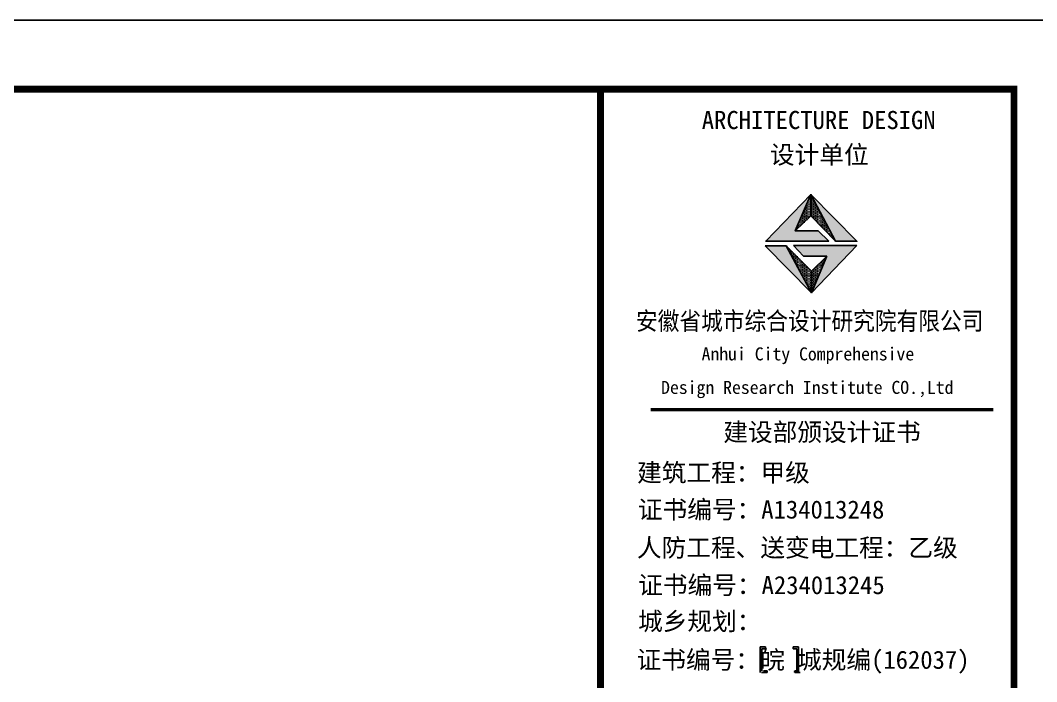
# Model space of a CAD drawing. Extents: x 19118 to 566552, y -1188739 to 92943.
# Drawn here: x 212302 to 234455, y -515381 to -500967 of the extents above; entities that cross this region are included whole.
import ezdxf

# ---------------------------------------------------------------- set-up
doc = ezdxf.new("R2010")
doc.units = 0
doc.header["$LTSCALE"] = 1000
doc.header["$MEASUREMENT"] = 0
doc.layers.add('PUB_TITLE', color=4, linetype='CONTINUOUS')
doc.layers.add('图框', color=4, linetype='CONTINUOUS')
doc.styles.add('黑体', font='simhei.ttf', dxfattribs={"width": 0.6, "height": 4.3})

msp = doc.modelspace()

# ---------------------------------------------------------------- hatches: boundary and pattern name
at = {"layer": '图框'}
for color, points in [(1, [(229193.94, -505556.73), (229535.4, -504764.68), (228550.82, -505776.59), (229921.72, -505776.59), (229694.27, -505556.73)]), (1, [(230073.32, -505780.81), (230537.46, -505780.81), (229535.4, -504764.68)]), (1, [(228994.8, -505878.46), (228539.62, -505878.46), (229548.73, -506903.43)]), (1, [(229151.77, -505875.4), (229375.6, -506110.31), (229882.69, -506110.31), (229548.73, -506903.43), (230538.2, -505875.4)]), (4, [(228466.39, -514662.66), (228543.32, -514662.66), (228543.32, -514624.22), (228507.82, -514624.22), (228424.97, -514624.22), (228424.97, -515182.8), (228507.82, -515182.8), (228543.32, -515182.8), (228543.32, -515144.37), (228466.39, -515144.37)]), (4, [(229223.91, -515144.37), (229146.98, -515144.37), (229146.98, -515182.8), (229182.48, -515182.8), (229265.33, -515182.8), (229265.33, -514624.22), (229182.48, -514624.22), (229146.98, -514624.22), (229146.98, -514662.66), (229223.91, -514662.66)])]:
    msp.add_hatch(color=color, dxfattribs=at).paths.add_polyline_path(points)
h = msp.add_hatch(dxfattribs=at)
h.set_pattern_fill('DOTS', color=256, scale=450, style=0)
h.set_pattern_definition([(0, (-3189508.824, 786810.075), (14.0625, 28.125), [0, -28.125])])
h.paths.add_polyline_path([(229548.73, -506903.43), (229548.73, -506431), (228994.8, -505878.46)])
h.paths.add_polyline_path([(229882.69, -506110.31), (229548.73, -506431), (229548.73, -506903.43)])
h.paths.add_polyline_path([(229535.4, -504764.68), (229535.4, -505230.48), (230073.32, -505780.81)])
h.paths.add_polyline_path([(229535.4, -505230.48), (229535.4, -504764.68), (229193.94, -505556.73)])

# ---------------------------------------------------------------- linework, layer by layer
at = {"layer": 'PUB_TITLE'}
msp.add_lwpolyline([(77811.65, -590066.61), (235461.65, -590066.61), (235461.65, -500966.61), (77811.65, -500966.61)], close=True, dxfattribs=at)
at = {"layer": 'PUB_TITLE', "const_width": 150}
msp.add_lwpolyline([(81561.65, -588566.61), (233961.65, -588566.61), (233961.65, -502466.61), (81561.65, -502466.61)], close=True, dxfattribs=at)
at = {"layer": '图框'}
for p, q in [((229193.94, -505556.73), (229535.4, -504764.68)), ((229535.4, -504764.68), (230073.32, -505780.81)), ((229548.73, -506903.43), (228539.62, -505878.46)), ((228539.62, -505878.46), (228994.8, -505878.46)), ((229548.73, -506903.43), (228539.62, -505878.46)), ((228539.62, -505878.46), (228994.8, -505878.46)), ((228539.62, -505878.46), (228994.8, -505878.46)), ((229548.73, -506431), (228994.8, -505878.46)), ((229151.77, -505875.4), (230538.2, -505875.4)), ((229375.6, -506110.31), (229151.77, -505875.4)), ((230538.2, -505875.4), (229548.73, -506903.43)), ((229882.69, -506110.31), (229375.6, -506110.31)), ((229548.73, -506431), (229882.69, -506110.31)), ((229882.69, -506110.31), (229548.73, -506903.43)), ((229548.73, -506903.43), (229548.73, -506431)), ((229548.73, -506903.43), (229548.73, -506431)), ((229548.73, -506903.43), (229548.73, -506431))]:
    msp.add_line(p, q, dxfattribs=at)
at = {"layer": '图框', "color": 1}
for p, q in [((229548.73, -506903.43), (228539.62, -505878.46)), ((228994.8, -505878.46), (229548.73, -506903.43))]:
    msp.add_line(p, q, dxfattribs=at)
at = {"layer": '图框', "color": 4}
for p, q in [((228424.97, -514624.22), (228507.82, -514624.22)), ((228424.97, -514624.22), (228424.97, -515182.8)), ((228543.32, -514662.66), (228466.39, -514662.66)), ((228466.39, -514662.66), (228466.39, -515144.37)), ((228507.82, -514624.22), (228543.32, -514624.22)), ((228543.32, -514624.22), (228543.32, -514662.66)), ((229182.48, -514624.22), (229146.98, -514624.22)), ((229146.98, -514624.22), (229146.98, -514662.66)), ((229146.98, -514662.66), (229223.91, -514662.66)), ((229265.33, -514624.22), (229182.48, -514624.22)), ((229223.91, -514662.66), (229223.91, -515144.37)), ((229265.33, -514624.22), (229265.33, -515182.8)), ((228459.42, -515182.8), (228542.27, -515182.8)), ((228577.78, -515144.37), (228500.85, -515144.37)), ((228542.27, -515182.8), (228577.78, -515182.8)), ((228577.78, -515182.8), (228577.78, -515144.37)), ((229181.43, -515182.8), (229181.43, -515144.37)), ((229181.43, -515144.37), (229258.37, -515144.37)), ((229216.94, -515182.8), (229181.43, -515182.8)), ((229299.79, -515182.8), (229216.94, -515182.8))]:
    msp.add_line(p, q, dxfattribs=at)
at = {"layer": '图框', "color": 4, "const_width": 147.89}
msp.add_lwpolyline([(224947.8, -502466.61), (233961.65, -502466.61), (233961.65, -588566.61), (224947.8, -588566.61)], close=True, dxfattribs=at)
at = {"layer": '图框'}
for points in [[(229694.27, -505556.73), (229193.94, -505556.73), (229535.4, -505230.48), (230073.32, -505780.81), (230537.46, -505780.81), (229535.4, -504764.68), (228550.82, -505776.59), (229921.72, -505776.59), (229694.27, -505556.73)], [(229535.4, -504764.68), (229535.4, -505230.48)]]:
    msp.add_lwpolyline(points, dxfattribs=at)
at = {"layer": '图框', "color": 4, "const_width": 74.7}
msp.add_lwpolyline([(226040.87, -509450.59), (233510.87, -509450.59)], dxfattribs=at)

# ---------------------------------------------------------------- texts
at = {"layer": '图框', "color": 4, "style": '黑体'}
for s, height, p in [('ARCHITECTURE DESIGN', 394.416, (227155.41, -503336.19)), ('设计单位', 394.416, (228642.39, -504091.6)), ('Anhui City Comprehensive ', 283.86, (227151.42, -508378.87)), (' Design Research Institute CO.,Ltd', 283.86, (226075.38, -509109.34)), ('建设部颁设计证书', 394.416, (227624.13, -510138.57)), (' 建筑工程：甲级', 394.416, (225477.2, -511022.42)), ('证书编号：A134013248', 394.416, (225762.53, -511826.14)), ('人防工程、送变电工程：乙级', 394.416, (225741.81, -512656.72)), ('证书编号：A234013245', 394.416, (225769.71, -513472.96)), ('城乡规划：', 394.416, (225766.81, -514260.92)), ('证书编号：皖 城规编(162037)', 394.416, (225735.25, -515101.11))]:
    msp.add_text(s, height=height, dxfattribs=at).set_placement(p)
at = {"layer": '图框', "color": 4, "style": '黑体', "width": 0.88}
msp.add_text('安徽省城市综合设计研究院有限公司', height=394.416, dxfattribs=at).set_placement((225720.18, -507715.94))

doc.saveas('drawing.dxf')
